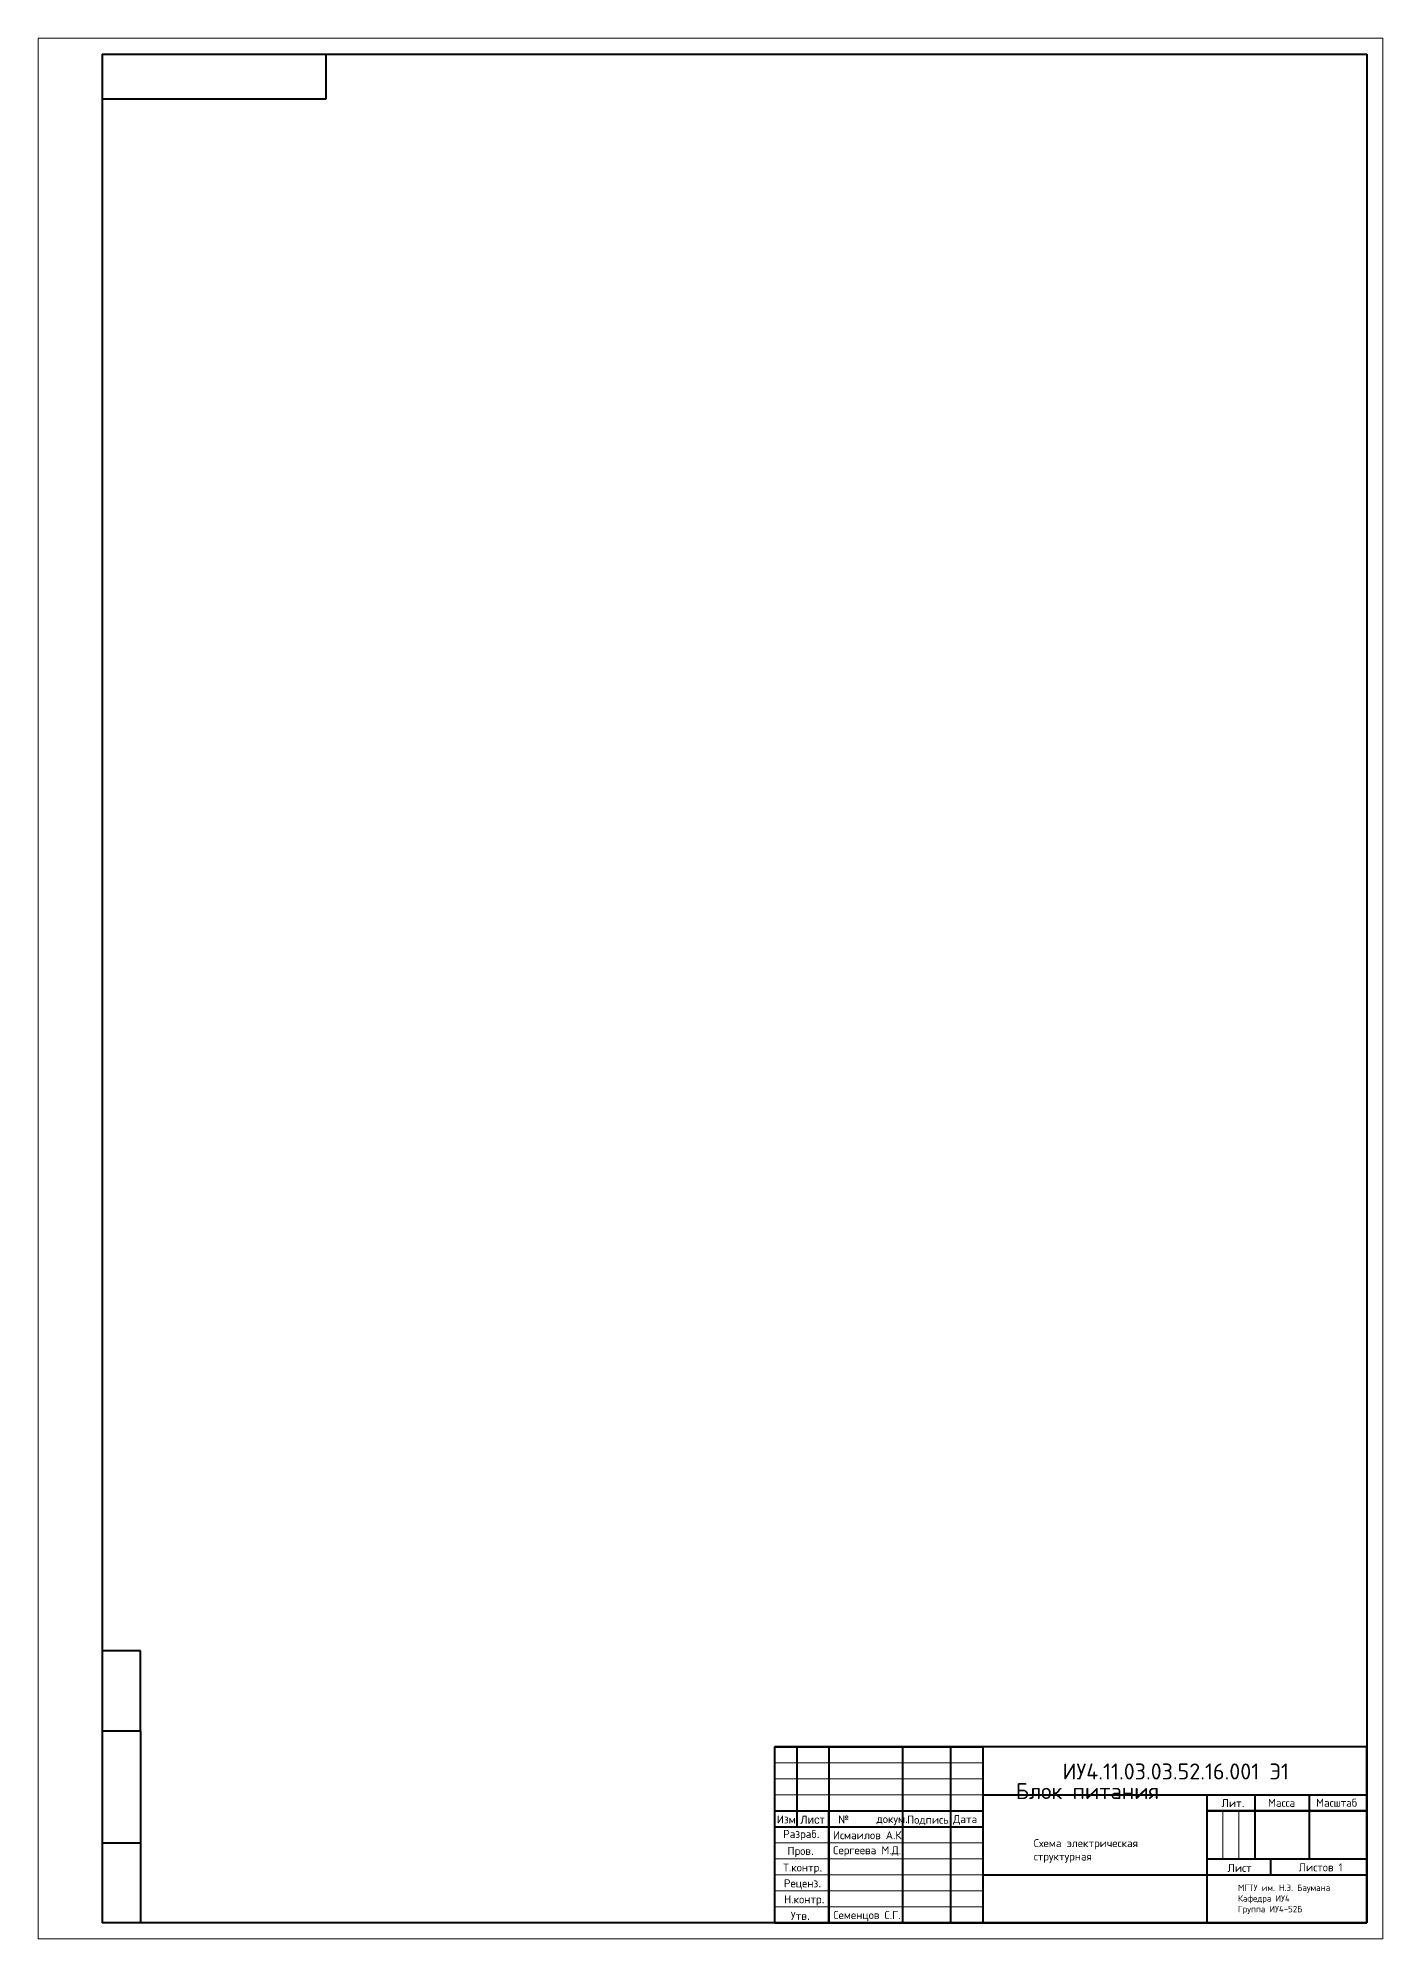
# Model space of a CAD drawing. Header units: millimetres. Extents: x 1854 to 5850, y 2155 to 2814.
# Drawn here: x 3230 to 3650, y 2175 to 2769 of the extents above; entities that cross this region are included whole.
import ezdxf

# ---------------------------------------------------------------- set-up
doc = ezdxf.new("R2010")
doc.units = ezdxf.units.MM
doc.layers.add('border', color=7, linetype='Continuous', lineweight=20)
doc.styles.get("Standard").update_dxf_attribs({"font": 'arial.ttf'})

msp = doc.modelspace()

# ---------------------------------------------------------------- linework, layer by layer
for p, q in [((3250, 2764), (3250, 2750)), ((3460, 2235), (3467, 2235)), ((3460, 2235), (3467, 2235)), ((3460, 2230), (3460, 2230))]:
    msp.add_line(p, q)
at = {"lineweight": 40}
for p, q in [((3320, 2750), (3320, 2764)), ((3250, 2750), (3320, 2750))]:
    msp.add_line(p, q, dxfattribs=at)
at = {"layer": 'border'}
for p, q in [((3230, 2175), (3230, 2769)), ((3230, 2769), (3650, 2769)), ((3230, 2769), (3250, 2769)), ((3230, 2769), (3250, 2769)), ((3650, 2769), (3645, 2769)), ((3650, 2769), (3650, 2175)), ((3650, 2175), (3650, 2180)), ((3650, 2175), (3230, 2175))]:
    msp.add_line(p, q, dxfattribs=at)
at = {"layer": 'border', "lineweight": 40}
for p, q in [((3250, 2764), (3250, 2180)), ((3250, 2764), (3645, 2764)), ((3645, 2764), (3645, 2180)), ((3262, 2265), (3250, 2265)), ((3262, 2240), (3262, 2265)), ((3250, 2240), (3262, 2240)), ((3262, 2240), (3262, 2180)), ((3645, 2235), (3460, 2235)), ((3460, 2235), (3460, 2180)), ((3460, 2235), (3525, 2235)), ((3460, 2235), (3467, 2235)), ((3467, 2235), (3467, 2210)), ((3500, 2235), (3477, 2235)), ((3477, 2235), (3477, 2180)), ((3515, 2235), (3500, 2235)), ((3500, 2235), (3500, 2180)), ((3525, 2235), (3515, 2235)), ((3515, 2235), (3515, 2180)), ((3525, 2235), (3525, 2220)), ((3610, 2235), (3595, 2235)), ((3610, 2235), (3610, 2235)), ((3645, 2235), (3627, 2235)), ((3645, 2180), (3645, 2235)), ((3525, 2220), (3645, 2220)), ((3525, 2220), (3645, 2220)), ((3525, 2220), (3525, 2180)), ((3595, 2220), (3595, 2180)), ((3610, 2220), (3610, 2200)), ((3627, 2220), (3627, 2200)), ((3645, 2220), (3645, 2215)), ((3645, 2220), (3645, 2215)), ((3460, 2215), (3525, 2215)), ((3460, 2215), (3525, 2215)), ((3460, 2210), (3525, 2210)), ((3477, 2180), (3477, 2215)), ((3595, 2215), (3645, 2215)), ((3595, 2215), (3645, 2215)), ((3645, 2215), (3595, 2215)), ((3250, 2205), (3262, 2205)), ((3595, 2200), (3645, 2200)), ((3605, 2200), (3605, 2200)), ((3615, 2195), (3615, 2200)), ((3525, 2195), (3645, 2195)), ((3645, 2180), (3250, 2180)), ((3460, 2180), (3477, 2180)), ((3460, 2180), (3645, 2180)), ((3645, 2180), (3645, 2180))]:
    msp.add_line(p, q, dxfattribs=at)
at = {"layer": 'border', "lineweight": 18}
for p, q in [((3460, 2230), (3525, 2230)), ((3460, 2225), (3525, 2225)), ((3460, 2225), (3525, 2225)), ((3460, 2220), (3525, 2220)), ((3460, 2220), (3523.54, 2220))]:
    msp.add_line(p, q, dxfattribs=at)
at = {"layer": 'border', "lineweight": 20}
for p, q in [((3460, 2210), (3525, 2210)), ((3600, 2215), (3600, 2200)), ((3600, 2200), (3600, 2215)), ((3600, 2215), (3600, 2200)), ((3600, 2200), (3600, 2215)), ((3600, 2215), (3600, 2200)), ((3605, 2215), (3605, 2200)), ((3460, 2205), (3525, 2205)), ((3460, 2205), (3525, 2205)), ((3460, 2200), (3525, 2200)), ((3460, 2200), (3525, 2200)), ((3460, 2195), (3525, 2195)), ((3460, 2195), (3525, 2195)), ((3595, 2195), (3645, 2195)), ((3595, 2195), (3645, 2195)), ((3460, 2190), (3525, 2190)), ((3460, 2190), (3525, 2190)), ((3460, 2185), (3525, 2185)), ((3460, 2185), (3477, 2185)), ((3500, 2185), (3525, 2185))]:
    msp.add_line(p, q, dxfattribs=at)

# ---------------------------------------------------------------- texts
at = {"attachment_point": 1}
for s, width, gutter_width, heights, insert, char_height in [('\\pxt3;{\\fISOCPEUR|b0|i0|c204|p34;                              \\P                  \\H2.5x;ИУ\\fISOCPEUR|b0|i0|c0|p34;4.11.03.03.52.16.001 \\fISOCPEUR|b0|i0|c204|p34;Э\\fISOCPEUR|b0|i0|c0|p34;1}', 116.9335, 66.06, [12.03], (3527.01, 2233.18), 2), ('{\\fISOCPEUR|b0|i0|c204|p34;\\H0.37842x;Блок питания} ', 60, 66.06, [0], (3535.35, 2223.71), 13.2128), ('{\\fISOCPEUR|b0|i0|c204|p34;Изм.}', 2.5, 12.5, [0], (3460.73, 2213.58), 2.5), ('Лист', 5.1962, 12.5, [0], (3468.07, 2213.52), 2.5), ('{\\fISOCPEUR|b0|i0|c204|p34;Подпись}', 5, 12.5, [0], (3501.39, 2213.52), 2.5), ('{\\fISOCPEUR|b0|i0|c204|p34;Пров}.', 7.5, 12.5, [0], (3464.04, 2203.77), 2.5), ('{\\fISOCPEUR|b0|i0|c204|p34;Схема электрическая \\Pструктурная }', 52.5, 66.06, [0], (3540.94, 2206.19), 2.5), ('{\\fISOCPEUR|b0|i0|c204|p34;Лист}', 2.5, 12.5, [0], (3601.46, 2198.45), 2.5), ('{\\fISOCPEUR|b0|i0|c204|p34;Реценз}.', 2.5, 12.5, [0], (3462.92, 2193.64), 2.5), ('{\\fISOCPEUR|b0|i0|c204|p34;МГТУ им\\fISOCPEUR|b0|i0|c0|p34;. \\fISOCPEUR|b0|i0|c204|p34;Н\\fISOCPEUR|b0|i0|c0|p34;.\\fISOCPEUR|b0|i0|c204|p34;Э\\fISOCPEUR|b0|i0|c0|p34;. \\fISOCPEUR|b0|i0|c204|p34;Баумана\\PКафедра ИУ\\fISOCPEUR|b0|i0|c0|p34;4\\P\\fISOCPEUR|b0|i0|c204|p34;Группа ИУ\\fISOCPEUR|b0|i0|c0|p34;4-52\\fISOCPEUR|b0|i0|c204|p34;Б}', 32.5, 66.06, [0], (3604.74, 2192.01), 2)]:
    msp.add_mtext_dynamic_manual_height_columns(s, width=width, gutter_width=gutter_width, heights=heights, dxfattribs=dict(at, insert=insert, char_height=char_height))
at = {"char_height": 2.5, "attachment_point": 1}
for s, insert in [('{\\fISOCPEUR|b0|i0|c204|p34;Лит}.', (3599.6, 2218.71)), ('{\\fISOCPEUR|b0|i0|c0|p34;№}', (3479.89, 2213.6)), ('\\pxi-3,l5,t5;{\\fISOCPEUR|b0|i0|c204|p34;докум}.', (3486.83, 2213.74)), ('{\\fISOCPEUR|b0|i0|c204|p34;Дата}', (3515.77, 2213.7)), ('{\\fISOCPEUR|b0|i0|c204|p34;Разраб}.', (3462.68, 2209.05)), ('{\\fISOCPEUR|b0|i0|c204|p34;Сергеева М\\fISOCPEUR|b0|i0|c0|p34;.\\fISOCPEUR|b0|i0|c204|p34;Д\\fISOCPEUR|b0|i0|c0|p34;.}', (3478.29, 2203.98)), ('{\\fISOCPEUR|b0|i0|c204|p34;Исмаилов А\\fISOCPEUR|b0|i0|c0|p34;.\\fISOCPEUR|b0|i0|c204|p34;К.}', (3478.25, 2208.67)), ('{\\fISOCPEUR|b0|i0|c204|p34;Т\\fISOCPEUR|b0|i0|c0|p34;.\\fISOCPEUR|b0|i0|c204|p34;контр}.', (3462.7, 2198.57)), ('{\\fISOCPEUR|b0|i0|c204|p34;Листов 1 }', (3623.69, 2198.64)), ('{\\fISOCPEUR|b0|i0|c204|p34;Н.контр}.', (3463, 2188.64)), ('{\\fISOCPEUR|b0|i0|c204|p34;Утв}.', (3465.08, 2183.48)), ('{\\fISOCPEUR|b0|i0|c204|p34;Семенцов С\\fISOCPEUR|b0|i0|c0|p34;.\\fISOCPEUR|b0|i0|c204|p34;Г\\fISOCPEUR|b0|i0|c0|p34;.}', (3478.33, 2183.73))]:
    msp.add_mtext(s, dxfattribs=dict(at, insert=insert))
for s, insert, width in [('{\\fISOCPEUR|b0|i0|c204|p34;Масса}', (3614.11, 2218.79), 8.8067), ('{\\fISOCPEUR|b0|i0|c204|p34;Масштаб}', (3629.13, 2218.81), 13.1205)]:
    msp.add_mtext(s, dxfattribs=dict(at, insert=insert, width=width))

doc.saveas('drawing.dxf')
